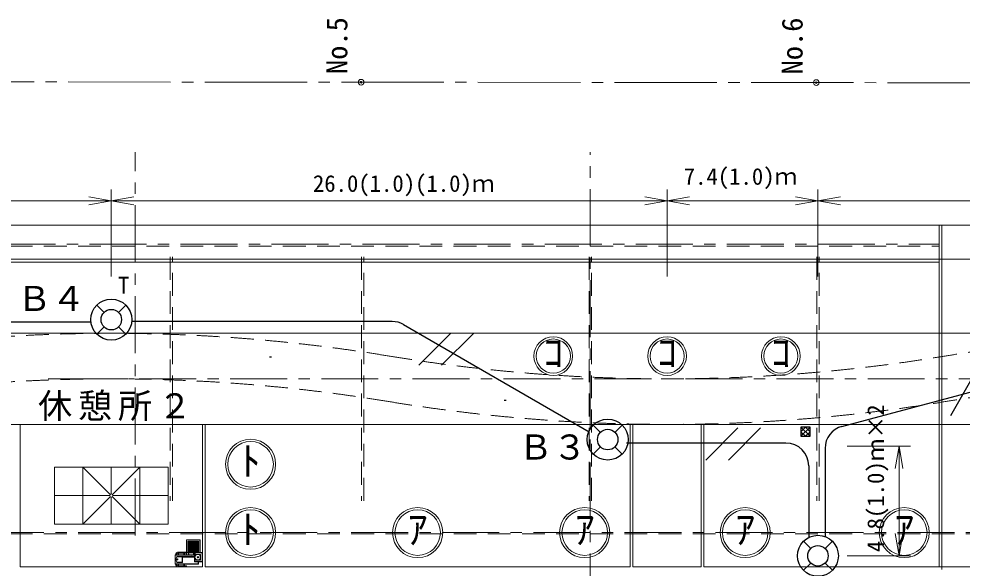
# Model space of a CAD drawing. Units: millimetres, scale not verified. Extents: x -312644 to 200250, y -138500 to 140234.
# Drawn here: x -40453 to 985, y 28023 to 52138 of the extents above; entities that cross this region are included whole.
import ezdxf
from ezdxf.enums import TextEntityAlignment as Align

# ---------------------------------------------------------------- set-up
doc = ezdxf.new("R2010")
doc.units = ezdxf.units.MM
doc.header["$LTSCALE"] = 500
doc.header["$PDMODE"] = 32
doc.header["$PDSIZE"] = 250
for name, pattern in [('CHAIN1', [8, 5, -1, 1, -1]), ('CHAIN2', [12, 9, -1, 1, -1]), ('DASHED2', [3, 2, -1])]:
    doc.linetypes.add(name, pattern=pattern)
for name, color, linetype, lineweight in [('1-0_現況', 4, 'Continuous', 9), ('1-1_ｽﾎﾟｯﾄ', 4, 'Continuous', 9), ('1-6', 4, 'Continuous', 9), ('3-0_外灯平面', 4, 'Continuous', 9), ('A-0', 4, 'Continuous', 9), ('A-1', 4, 'Continuous', 9), ('A-8', 2, 'Continuous', 25), ('A-F', 4, 'Continuous', 9)]:
    doc.layers.add(name, color=color, linetype=linetype, lineweight=lineweight)
doc.styles.add('ＭＳ ゴシック', font='')
doc.styles.get('ＭＳ ゴシック').set_extended_font_data('MS Gothic')

msp = doc.modelspace()

# ---------------------------------------------------------------- linework, layer by layer
at = {"layer": '1-0_現況', "linetype": 'CHAIN2'}
msp.add_line((-140287, 49459.5), (3284.7, 49331.2), dxfattribs=at)
at = {"layer": '1-0_現況'}
for centre in [(-25420.8, 49356.9), (-5421.3, 49339)]:
    msp.add_circle(centre, 37.6, dxfattribs=at)
for p in [(-25420.8, 49356.9), (-5421.3, 49339)]:
    msp.add_point(p, dxfattribs=at)
at = {"layer": '1-1_ｽﾎﾟｯﾄ'}
msp.add_line((-121732.8, 41583), (14649.4, 41583), dxfattribs=at)
at = {"layer": '1-6'}
msp.add_line((65739, 43083), (-121852.8, 43082.6), dxfattribs=at)
at = {"layer": 'A-0', "linetype": 'CHAIN1'}
for p, q in [((-35350.7, 29456), (-35350.7, 46280.3)), ((-15350.7, 2165.8), (-15350.7, 46280.3)), ((-45350.6, 42247.9), (-30.6, 42248)), ((-39163.8, 36333), (24649.4, 36333)), ((24649.3, 29583), (-45350.6, 29583))]:
    msp.add_line(p, q, dxfattribs=at)
at = {"layer": 'A-0'}
for p, q in [((-45350.6, 43082.8), (24580.4, 43083)), ((-30.6, 43083), (-30.6, 41583.1)), ((89.4, 38333), (89.4, 43083)), ((-30.6, 41583), (-45350.6, 41583)), ((-45350.6, 41463), (-30.6, 41463)), ((-30.6, 41463.1), (-30.6, 38333)), ((-121732.8, 38332.8), (24649.3, 38333)), ((24649.4, 34333), (-45350.6, 34332.9)), ((-40393.3, 28083), (-40393.3, 34333)), ((-32393.3, 34333), (-32393.3, 28083.1)), ((-32273.3, 28083.1), (-32273.3, 34333)), ((-13596.2, 34333), (-13596.2, 31083.1)), ((-13476.1, 28083.1), (-13476.2, 34333)), ((-10476.2, 34333), (-10476.1, 28083.1)), ((-10356.1, 28313.3), (-10356.2, 34333)), ((-30.6, 34333), (-30.6, 28083.1)), ((89.4, 28083.1), (89.4, 34333)), ((-36393.1, 32457.9), (-36393.1, 31277.9)), ((-36343.6, 31257.4), (-35143.1, 32457.9)), ((-36463.1, 31207.9), (-38893.1, 31207.9)), ((-36393.1, 31137.9), (-36393.1, 29957.9)), ((-36323.1, 31207.9), (-33893.1, 31207.9)), ((-13596.2, 31083.1), (-13596.1, 28083.1)), ((-10356.2, 31083.1), (-10356.1, 28083)), ((-33013.4, 29172.4), (-32573.2, 29172.4)), ((-32573.2, 29170.4), (-33013.4, 29170.4)), ((-33013.4, 29152.4), (-32573.2, 29152.4)), ((-32573.2, 29150.4), (-33013.4, 29150.4)), ((-33013.4, 29132.4), (-32573.2, 29132.4)), ((-32573.2, 29130.4), (-33013.4, 29130.4)), ((-33013.4, 29112.4), (-32573.2, 29112.4)), ((-32573.2, 29110.4), (-33013.4, 29110.4)), ((-33013.4, 29092.4), (-32573.2, 29092.4)), ((-32573.2, 29090.4), (-33013.4, 29090.4)), ((-33013.4, 29072.4), (-32573.2, 29072.4)), ((-32573.2, 29070.4), (-33013.4, 29070.4)), ((-33013.4, 29052.3), (-32573.2, 29052.3)), ((-32573.2, 29050.3), (-33013.4, 29050.3)), ((-33013.4, 29032.3), (-32573.2, 29032.3)), ((-32573.2, 29030.3), (-33013.4, 29030.3)), ((-33013.4, 29012.3), (-32573.2, 29012.3)), ((-32573.2, 29010.3), (-33013.4, 29010.3)), ((-32906.3, 28857.6), (-32906.3, 29192.4)), ((-32900.3, 29192.4), (-32900.3, 28859.4)), ((-32796.3, 29192.4), (-32796.3, 28752.2)), ((-32790.3, 28752.2), (-32790.3, 29192.4)), ((-32686.2, 28752.2), (-32686.2, 29192.4)), ((-32680.2, 29192.4), (-32680.2, 28752.2)), ((-33583.6, 28602.2), (-33593.6, 28592.2)), ((-33524.6, 28627.2), (-33524.6, 28645.2)), ((-33093.4, 28721.2), (-33486.6, 28721.2)), ((-33463.5, 28602.2), (-33463.5, 28605.2)), ((-33213.4, 28605.2), (-33213.4, 28602.2)), ((-33095.2, 28602.2), (-33095.2, 28683.2)), ((-33094.1, 28683.2), (-33094.1, 28602.2)), ((-32740.7, 28692.2), (-33093.4, 28692.2)), ((-33013.4, 28992.3), (-32573.2, 28992.3)), ((-32573.2, 28990.3), (-33013.4, 28990.3)), ((-33013.4, 28972.3), (-32573.2, 28972.3)), ((-32573.2, 28970.3), (-33013.4, 28970.3)), ((-33013.4, 28952.3), (-32573.2, 28952.3)), ((-32573.2, 28950.3), (-33013.4, 28950.3)), ((-33013.4, 28932.3), (-32573.2, 28932.3)), ((-32573.2, 28930.3), (-33013.4, 28930.3)), ((-33013.4, 28912.3), (-32573.2, 28912.3)), ((-32573.2, 28910.3), (-33013.4, 28910.3)), ((-33013.4, 28892.3), (-32573.2, 28892.3)), ((-32573.2, 28890.3), (-33013.4, 28890.3)), ((-33013.4, 28872.3), (-32573.2, 28872.3)), ((-32573.2, 28870.3), (-33013.4, 28870.3)), ((-33013.4, 28852.3), (-32915.6, 28852.3)), ((-32917.9, 28850.3), (-33013.4, 28850.3)), ((-32918, 28832.3), (-33013.4, 28832.3)), ((-33013.4, 28830.3), (-32917.4, 28830.3)), ((-32911.9, 28812.3), (-33013.4, 28812.3)), ((-33013.4, 28810.3), (-32912.4, 28810.3)), ((-32912.7, 28792.2), (-33013.4, 28792.2)), ((-33013.4, 28790.2), (-32912.7, 28790.2)), ((-32912.7, 28772.2), (-33013.4, 28772.2)), ((-33013.4, 28770.2), (-32912.7, 28770.2)), ((-32914.4, 28819.8), (-32920.3, 28840.4)), ((-32912.7, 28808.8), (-32912.3, 28806.4)), ((-32900.6, 28740.7), (-32912.7, 28758.5)), ((-32912.3, 28806.4), (-32911.1, 28804)), ((-32911.1, 28804), (-32909, 28801.8)), ((-32909, 28801.8), (-32906.3, 28799.9)), ((-32906.3, 28799.9), (-32899.1, 28797.2)), ((-32905.7, 28811.3), (-32905.7, 28809.2)), ((-32895.1, 28719.2), (-32901.2, 28719.2)), ((-32901.2, 28717.2), (-32895.1, 28717.2)), ((-32880.7, 28687.7), (-32900.7, 28687.7)), ((-32899.1, 28797.2), (-32890.7, 28796.2)), ((-32886.6, 28719.2), (-32894.8, 28719.2)), ((-32894.8, 28717.2), (-32886.6, 28717.2)), ((-32890.7, 28796.2), (-32882.3, 28797.2)), ((-32890.7, 28697.7), (-32890.7, 28677.7)), ((-32880.3, 28719.2), (-32886.3, 28719.2)), ((-32886.3, 28717.2), (-32880.3, 28717.2)), ((-32882.3, 28797.2), (-32875.2, 28799.9)), ((-32880.8, 28740.7), (-32868.7, 28758.5)), ((-32875.7, 28811.3), (-32875.7, 28809.2)), ((-32875.2, 28799.9), (-32872.4, 28801.8)), ((-32872.4, 28801.8), (-32870.4, 28804)), ((-32870.4, 28804), (-32869.1, 28806.4)), ((-32573.2, 28812.3), (-32869.6, 28812.3)), ((-32869.1, 28810.3), (-32573.2, 28810.3)), ((-32869.1, 28806.4), (-32868.7, 28808.8)), ((-32573.2, 28792.2), (-32868.7, 28792.2)), ((-32868.7, 28790.2), (-32573.2, 28790.2)), ((-32573.2, 28772.2), (-32868.7, 28772.2)), ((-32868.7, 28770.2), (-32573.2, 28770.2)), ((-32861.1, 28840.4), (-32867, 28819.8)), ((-32866, 28712.2), (-32740.7, 28712.2)), ((-32865.8, 28852.3), (-32573.2, 28852.3)), ((-32864, 28830.3), (-32573.2, 28830.3)), ((-32573.2, 28850.3), (-32863.5, 28850.3)), ((-32573.2, 28832.3), (-32863.5, 28832.3)), ((-32740.7, 28742.2), (-32740.7, 28527.1)), ((-32715.6, 28622.2), (-32715.6, 28742.2)), ((-32710.6, 28742.2), (-32710.6, 28627.2)), ((-32403.1, 28702.2), (-32393.1, 28692.2)), ((-33583.6, 28202), (-33593.6, 28212)), ((-33535.6, 28408.3), (-33541.2, 28407.1)), ((-33535.6, 28395.9), (-33541.2, 28397.1)), ((-33535.6, 28372.1), (-33535.6, 28432.1)), ((-33526, 28397.5), (-33526, 28406.7)), ((-33463.5, 28199), (-33463.5, 28202)), ((-33268.5, 28497.1), (-33273.5, 28502.1)), ((-33273.5, 28282), (-33268.5, 28277)), ((-32735.7, 28382.1), (-32740.7, 28377.1)), ((-32578.2, 28202), (-32578.2, 28302.1)), ((-32560.8, 28506.7), (-32560.8, 28497.5)), ((-32551.2, 28532.1), (-32551.2, 28472.1)), ((-32551.2, 28508.3), (-32545.6, 28507.1)), ((-32551.2, 28496), (-32545.6, 28497.2)), ((-32468.2, 28377.1), (-32473.2, 28382.1)), ((-32403.1, 28302.1), (-32393.1, 28312.1)), ((-32393.3, 28083), (-40393.3, 28083)), ((-33524.6, 28177), (-33524.6, 28159)), ((-13596.1, 28083), (-32273.3, 28083)), ((-10476.1, 28083), (-13476.1, 28083)), ((24529.3, 28083), (-10356.1, 28083))]:
    msp.add_line(p, q, dxfattribs=at)
at = {"layer": 'A-0', "linetype": 'DASHED2'}
for p, q in [((-121852.8, 42162.9), (-30.6, 42163)), ((-33800.5, 41683.1), (-33800.5, 30983.1)), ((-33700.5, 30983.1), (-33700.5, 41683.1)), ((-25400.5, 41683.1), (-25400.5, 30983.1)), ((-25300.5, 30983.1), (-25300.5, 41683.1)), ((-15400.5, 41683.1), (-15400.5, 30983.1)), ((-15300.5, 30983.1), (-15300.5, 41683.1)), ((-5400.5, 41683.1), (-5400.5, 30983.1)), ((-5300.5, 30983.1), (-5300.5, 41683.1)), ((24649.5, 29533.1), (-121852.8, 29533))]:
    msp.add_line(p, q, dxfattribs=at)
at = {"layer": 'A-0'}
msp.add_lwpolyline([(-33893.1, 32457.9), (-33893.1, 29957.9), (-38893.1, 29957.9), (-38893.1, 32457.9)], close=True, dxfattribs=at)
for points in [[(-36442.6, 31257.4), (-37643.1, 32457.9), (-37643.1, 29957.9), (-36442.6, 31158.4)], [(-35143.1, 32457.9), (-35143.1, 29957.9), (-36343.6, 31158.4)], [(-33183.4, 28605.2), (-33183.4, 28683.2), (-33093.4, 28683.2), (-33093.4, 29262.4), (-33083.4, 29272.4)], [(-33093.4, 28693.7), (-33083.4, 28702.2), (-33083.4, 29272.4), (-32503.2, 29272.4), (-32493.2, 29262.4)], [(-33093.4, 29262.4), (-32493.2, 29262.4), (-32493.2, 28712.2), (-32710.6, 28712.2)], [(-32914.1, 28742.2), (-33023.4, 28742.2), (-33023.4, 29202.4), (-32563.2, 29202.4), (-32563.2, 28742.2), (-32867.4, 28742.2)], [(-32867.7, 28747.2), (-32568.2, 28747.2), (-32568.2, 29197.4), (-33018.4, 29197.4), (-33018.4, 28747.2), (-32913.8, 28747.2)], [(-32913.5, 28752.2), (-33013.4, 28752.2), (-33013.4, 29192.4), (-32573.2, 29192.4), (-32573.2, 28752.2), (-32868, 28752.2)], [(-32503.2, 29272.4), (-32503.2, 28702.2), (-32493.2, 28712.2)], [(-32568.2, 28302.1), (-32568.2, 28212), (-33593.6, 28212), (-33593.6, 28592.2), (-32740.7, 28592.2)], [(-32740.7, 28602.2), (-33583.6, 28602.2), (-33583.6, 28202), (-32578.2, 28202), (-32568.2, 28212)], [(-33524.6, 28627.2), (-33562.6, 28627.2), (-33562.6, 28645.2)], [(-32468.2, 28627.2), (-32710.6, 28627.2), (-32715.6, 28622.2), (-32473.2, 28622.2), (-32473.2, 28382.1), (-32735.7, 28382.1), (-32735.7, 28496.3), (-32770.7, 28502.1), (-33273.5, 28502.1), (-33273.5, 28282), (-33515.7, 28282)], [(-33486.6, 28683.2), (-33453.5, 28683.2), (-33453.5, 28605.2)], [(-33463.5, 28605.2), (-33423.5, 28605.2), (-33423.5, 28602.2)], [(-33433.5, 28605.2), (-33433.5, 28683.2), (-33203.4, 28683.2), (-33203.4, 28605.2)], [(-33213.4, 28605.2), (-33173.4, 28605.2), (-33173.4, 28602.2)], [(-32710.6, 28692.2), (-32393.1, 28692.2), (-32393.1, 28312.1), (-32740.7, 28312.1), (-32730.7, 28302.1), (-32403.1, 28302.1), (-32403.1, 28702.2), (-33083.4, 28702.2), (-33093.4, 28712.2), (-32915.4, 28712.2)], [(-32860.7, 28843.2), (-32863, 28849.8), (-32869.5, 28855.4), (-32879.2, 28859.2), (-32890.7, 28860.5), (-32902.2, 28859.2), (-32911.9, 28855.4), (-32918.4, 28849.8), (-32920.7, 28843.2), (-32920.7, 28842.5), (-32920.6, 28841.8), (-32920.5, 28841.1), (-32920.3, 28840.4)], [(-32916.5, 28834.5), (-32914.3, 28832.6), (-32911.7, 28831), (-32908.8, 28829.5), (-32905.5, 28828.3), (-32898.4, 28826.6), (-32890.7, 28826), (-32883, 28826.6), (-32875.9, 28828.3), (-32872.6, 28829.5), (-32869.7, 28831), (-32867.1, 28832.6), (-32864.9, 28834.5)], [(-32914.4, 28819.8), (-32913.4, 28817.4), (-32911.6, 28815.3), (-32906.2, 28811.5), (-32899, 28809.1), (-32890.7, 28808.3), (-32882.5, 28809.1), (-32875.2, 28811.5), (-32869.8, 28815.3), (-32868.1, 28817.4), (-32867, 28819.8)], [(-32912.7, 28702.2), (-32912.7, 28808.8), (-32911.2, 28814.9)], [(-32905.7, 28809.2), (-32904.6, 28805.9), (-32901.3, 28803.1), (-32896.5, 28801.2), (-32890.7, 28800.6), (-32885, 28801.2), (-32880.1, 28803.1), (-32876.9, 28805.9), (-32875.7, 28809.2)], [(-32899, 28687.7), (-32901.2, 28689.9), (-32901.2, 28702.2)], [(-32880.2, 28702.2), (-32880.2, 28689.9), (-32882.5, 28687.7)], [(-32870.2, 28814.9), (-32868.7, 28808.8), (-32868.7, 28702.2)], [(-32861.1, 28840.4), (-32860.9, 28841.1), (-32860.8, 28841.8), (-32860.7, 28842.5), (-32860.7, 28843.2)], [(-32770.7, 28522.1), (-32735.7, 28528), (-32735.7, 28742.2)], [(-32740.7, 28377.1), (-32468.2, 28377.1), (-32468.2, 28627.2), (-32473.2, 28622.2)], [(-33535.6, 28406.7), (-33526, 28406.7), (-33521.6, 28415), (-33517, 28415), (-33516.6, 28413.6), (-33497.4, 28413.6)], [(-33516.6, 28390.6), (-33517, 28389.2), (-33521.6, 28389.2), (-33526, 28397.5), (-33535.6, 28397.5)], [(-32740.7, 28527.1), (-33518.6, 28527.1), (-33515.2, 28522.1)], [(-33515.2, 28282), (-33518.6, 28277), (-33268.5, 28277), (-33268.5, 28497.1), (-32740.7, 28497.1), (-32740.7, 28312.1)], [(-33516.6, 28413.6), (-33516.6, 28390.6), (-33497.4, 28390.6)], [(-33515.7, 28522.1), (-32770.7, 28522.1), (-32770.7, 28502.1)], [(-33183.4, 28199), (-33183.4, 28121), (-33093.4, 28121), (-33093.4, 28083), (-33486.6, 28083)], [(-33486.6, 28121), (-33453.5, 28121), (-33453.5, 28199)], [(-33463.5, 28199), (-33423.5, 28199), (-33423.5, 28202)], [(-33433.5, 28199), (-33433.5, 28121), (-33203.4, 28121), (-33203.4, 28199)], [(-33213.4, 28202), (-33213.4, 28199), (-33173.4, 28199), (-33173.4, 28202)], [(-32570.2, 28490.6), (-32570.2, 28513.6), (-32589.4, 28513.6)], [(-32551.2, 28497.5), (-32560.8, 28497.5), (-32565.2, 28489.2), (-32569.7, 28489.2), (-32570.2, 28490.6), (-32589.4, 28490.6)], [(-32570.2, 28513.6), (-32569.7, 28515), (-32565.2, 28515), (-32560.8, 28506.7), (-32551.2, 28506.7)], [(-33524.6, 28177), (-33562.6, 28177), (-33562.6, 28159)]]:
    msp.add_lwpolyline(points, dxfattribs=at)
for centre, radius in [((-16976.1, 37332.9), 850), ((-16976.1, 37332.8), 850), ((-11976.2, 37332.9), 850), ((-11976.1, 37332.8), 850), ((-6976.2, 37332.9), 850), ((-6976.1, 37332.8), 850), ((-16976.1, 37332.9), 750), ((-16976.1, 37332.8), 750), ((-11976.2, 37332.9), 750), ((-11976.1, 37332.8), 750), ((-6976.2, 37332.9), 750), ((-6976.1, 37332.8), 750), ((-30273.1, 32583), 1100), ((-30273.1, 32583), 1100), ((-30273.1, 32583), 1000), ((-30273.1, 32583), 1000), ((-36393.1, 31207.9), 70), ((-30273.1, 29583), 1100), ((-30273.1, 29583), 1100), ((-22934.6, 29583), 1100), ((-22934.6, 29583), 1100), ((-15596, 29583), 1100), ((-15596, 29583), 1100), ((-8544.2, 29583), 1100), ((-8544.2, 29583), 1100), ((-1557.9, 29583), 1100), ((-1557.9, 29583), 1100), ((-30273.1, 29583), 1000), ((-30273.1, 29583), 1000), ((-22934.6, 29583), 1000), ((-22934.6, 29583), 1000), ((-15596, 29583), 1000), ((-15596, 29583), 1000), ((-8544.2, 29583), 1000), ((-8544.2, 29583), 1000), ((-1557.9, 29583), 1000), ((-1557.9, 29583), 1000), ((-32890.7, 28718.2), 10.5), ((-32890.7, 28702.2), 2), ((-33493.6, 28402.1), 13.5), ((-33493.6, 28402.1), 11.5), ((-32593.2, 28502.1), 13.5), ((-32593.2, 28502.1), 11.5), ((-32593.2, 28502.1), 1.22)]:
    msp.add_circle(centre, radius, dxfattribs=at)
at = {"layer": 'A-0', "linetype": 'DASHED2'}
for centre, start, end in [((-36393.2, -36666.7), 80.6317, 99.36836), ((12440.9, -36666.6), 80.63173, 99.36836), ((-11976.2, 111332.8), 260.63171, 279.36832), ((-36393.2, -38666.7), 80.6317, 99.36836), ((12440.9, -38666.6), 80.6317, 99.36836), ((-11976.2, 109332.8), 260.63171, 279.36832)]:
    msp.add_arc(centre, 75000, start, end, dxfattribs=at)
at = {"layer": 'A-0'}
for centre, radius, start, end in [((-33486.6, 28645.2), 76, 90, 180), ((-33486.6, 28645.2), 38, 90, 180), ((-33443.5, 28667), 19, 58.2431, 121.75684), ((-33193.4, 28667), 19, 58.2431, 121.75684), ((-32890.7, 28747.5), 12, 214.21466, 325.78532), ((-32890.7, 28718.2), 4.5, 90, 0), ((-32890.7, 28718.2), 4.5, 0, 90), ((-33312.8, 28402.1), 240.8, 148.71548, 211.28447), ((-33312.8, 28402.1), 235.8, 149.39668, 210.60327), ((-33540.6, 28402.1), 5, 97.02271, 262.97725), ((-33435.7, 28402.2), 109.8, 166.54565, 180.06488), ((-33435.7, 28402), 109.8, 179.93507, 193.4543), ((-33532.7, 28419.6), 12.8, 103.11324, 140.45139), ((-33532.7, 28384.6), 12.8, 219.54857, 256.88672), ((-33493.6, 28402.1), 23, 210, 150), ((-33493.6, 28402.1), 12, 255.16486, 104.83508), ((-32593.2, 28502.1), 23, 29.99998, 330), ((-32593.2, 28502.1), 12, 75.16489, 284.83508), ((-32554.1, 28519.6), 12.8, 39.54857, 76.88672), ((-32554.1, 28484.6), 12.8, 283.11324, 320.45139), ((-32546.2, 28502.1), 5, 277.02271, 82.97725), ((-32651, 28502.3), 109.8, 359.93507, 13.45432), ((-32651, 28502), 109.8, 346.54565, 0.0649), ((-33486.6, 28159), 76, 180, 270), ((-33486.6, 28159), 38, 180, 270), ((-33443.5, 28137.1), 19, 238.2431, 301.75684), ((-33193.4, 28137.1), 19, 238.2431, 301.75684)]:
    msp.add_arc(centre, radius, start, end, dxfattribs=at)
for p in [(-32890.7, 28702.2), (-32593.2, 28502.1)]:
    msp.add_point(p, dxfattribs=at)
at = {"layer": 'A-1'}
for p, q in [((-36393.1, 44649.6), (-36393.1, 40822.2)), ((-11976, 44649.6), (-11976, 40822.2)), ((-5350.5, 44649.6), (-5350.5, 40822.2)), ((-60810.2, 44149.5), (-36393.1, 44149.5)), ((-36393.1, 44149.5), (-37378, 44323.2)), ((-36393.1, 44149.5), (-37378, 43975.9)), ((-36393.1, 44149.5), (-35408.3, 44323.2)), ((-36393.1, 44149.5), (-11976, 44149.5)), ((-36393.1, 44149.5), (-35408.3, 43975.9)), ((-11976, 44149.5), (-12960.8, 44323.2)), ((-11976, 44149.5), (-12960.8, 43975.9)), ((-11976, 44149.5), (-10991.2, 44323.2)), ((-11976, 44149.5), (-5350.5, 44149.5)), ((-11976, 44149.5), (-10991.2, 43975.9)), ((-5350.5, 44149.5), (-6335.3, 44323.2)), ((-5350.5, 44149.5), (-6335.3, 43975.9)), ((-5350.5, 44149.5), (-4365.7, 44323.2)), ((-5350.5, 44149.5), (12440.8, 44149.5)), ((-5350.5, 44149.5), (-4365.7, 43975.9)), ((-1287.5, 33380.1), (-4069.7, 33380.1)), ((-1787.5, 33380.1), (-1961.1, 32395.3)), ((-1787.5, 33380.1), (-1613.8, 32395.3)), ((-1787.5, 28563), (-1787.5, 33380.1)), ((-1787.5, 28563), (-1961.1, 29547.8)), ((-1787.5, 28563), (-1613.8, 29547.8)), ((-1287.5, 28563), (-4069.7, 28563))]:
    msp.add_line(p, q, dxfattribs=at)
at = {"layer": 'A-8'}
for p, q in [((-36711.3, 39251.1), (-37029.4, 39569.3)), ((-35756.8, 39569.3), (-36075, 39251.1)), ((-57264.6, 38832.2), (-37323, 38832.2)), ((-37029.5, 38296.6), (-36711.3, 38614.8)), ((-36075, 38614.8), (-35756.8, 38296.6)), ((-24050.4, 38851.1), (-35471.9, 38851.1)), ((-23550.4, 38717.1), (-15403.4, 34013.4)), ((-22883.8, 36926.7), (-21469.6, 38341)), ((-20469.6, 38341), (-21883.8, 36926.7)), ((-4296.5, 34246.8), (11569.9, 38498.2)), ((487.5, 34730.9), (1487.5, 36463)), ((-15221, 34303), (-14902.9, 33984.8)), ((-14266.6, 33984.8), (-13948.4, 34303)), ((-10281.8, 32768.3), (-8867.5, 34182.6)), ((-7867.6, 34182.6), (-9281.8, 32768.3)), ((-5696.9, 34212.1), (-6096.9, 33812.1)), ((-5696.9, 33812.1), (-6096.9, 34212.1)), ((-14902.9, 33348.5), (-15221.1, 33030.4)), ((-13948.4, 33030.4), (-14266.6, 33348.5)), ((-6754.3, 33512.8), (-13762.1, 33512.8)), ((-5037.7, 33280.9), (-5037.7, 29399.8)), ((-5754.3, 32512.8), (-5754.3, 29368.7)), ((-5986.8, 29199.4), (-5668.7, 28881.2)), ((-5032.4, 28881.2), (-4714.2, 29199.4)), ((-5668.7, 28244.9), (-5986.9, 27926.7)), ((-4714.2, 27926.7), (-5032.4, 28244.9))]:
    msp.add_line(p, q, dxfattribs=at)
for points in [[(-5696.9, 34212.1), (-6096.9, 34212.1), (-6096.9, 33812.1), (-5696.9, 33812.1)], [(-5896.9, 33812.1), (-5696.9, 34012.1), (-5896.9, 34212.1), (-6096.9, 34012.1)]]:
    msp.add_lwpolyline(points, close=True, dxfattribs=at)
for centre, radius in [((-36393.2, 38933), 900), ((-36393.2, 38933), 450), ((-14584.7, 33666.7), 900), ((-14584.7, 33666.7), 450), ((-5350.5, 28563.1), 900), ((-5350.5, 28563.1), 450)]:
    msp.add_circle(centre, radius, dxfattribs=at)
for centre, radius, start, end in [((-24050.4, 37851.1), 1000, 60, 90), ((-29448.4, 36788.2), 500, 79.56978, 90), ((-19049.9, 35890.9), 500, 259.56978, 270), ((-4037.7, 33280.9), 1000, 105, 180), ((-6754.3, 32512.8), 1000, 0, 90)]:
    msp.add_arc(centre, radius, start, end, dxfattribs=at)
at = {"layer": 'A-F'}
for p, q in [((-30.4, 28083), (-30.4, 42842.9)), ((89.5, 27963), (89.5, 43083))]:
    msp.add_line(p, q, dxfattribs=at)

# ---------------------------------------------------------------- texts
at = {"layer": '1-0_現況', "color": 7, "style": 'ＭＳ ゴシック'}
for s, p in [('No.5', (-25748.6, 49718.3)), ('No.6', (-5749.1, 49700.4))]:
    msp.add_text(s, height=916.4, rotation=89.949, dxfattribs=at).set_placement(p, align=Align.BOTTOM_LEFT)
at = {"layer": '3-0_外灯平面', "color": 7, "style": 'ＭＳ ゴシック'}
msp.add_text('T', height=733.1, dxfattribs=at).set_placement((-36097, 39860.3), align=Align.BOTTOM_LEFT)
at = {"layer": 'A-0', "color": 7, "style": 'ＭＳ ゴシック'}
for s, p in [('ｺ', (-17413.6, 36457.9)), ('ｺ', (-17413.6, 36457.8)), ('ｺ', (-12413.7, 36457.9)), ('ｺ', (-12413.6, 36457.8)), ('ｺ', (-7413.6, 36457.9)), ('ｺ', (-7413.6, 36457.8)), ('ﾄ', (-30710.6, 31708)), ('ﾄ', (-30710.6, 31708)), ('ﾄ', (-30710.6, 28708)), ('ﾄ', (-30710.6, 28708)), ('ｱ', (-23372.1, 28708)), ('ｱ', (-23372.1, 28708)), ('ｱ', (-16033.5, 28708)), ('ｱ', (-16033.5, 28708)), ('ｱ', (-8981.7, 28708)), ('ｱ', (-8981.7, 28708)), ('ｱ', (-1995.4, 28708)), ('ｱ', (-1995.4, 28708))]:
    msp.add_text(s, height=1283, dxfattribs=at).set_placement(p, align=Align.BOTTOM_LEFT)
at = {"layer": 'A-0', "color": 7, "insert": (-39612.5, 34476.4), "char_height": 1100, "attachment_point": 7, "style": 'ＭＳ ゴシック'}
msp.add_mtext('\\T1.17;休憩所２', dxfattribs=at)
at = {"layer": 'A-1', "color": 6, "style": 'ＭＳ ゴシック'}
for s, p in [('7.4(1.0)ｍ', (-11244.4, 44635.5)), ('26.0(1.0)(1.0)ｍ', (-27535.6, 44324.1))]:
    msp.add_text(s, height=733.1, dxfattribs=at).set_placement(p, align=Align.BOTTOM_LEFT)
msp.add_text('4.8(1.0)ｍ×2', height=733.1, rotation=90, dxfattribs=at).set_placement((-2227.7, 28724.7), align=Align.BOTTOM_LEFT)
at = {"layer": 'A-8', "color": 6, "style": 'ＭＳ ゴシック'}
for s, p in [('Ｂ４', (-40524.1, 38981.3)), ('Ｂ３', (-18503.6, 32459.8))]:
    msp.add_text(s, height=1100, dxfattribs=at).set_placement(p, align=Align.BOTTOM_LEFT)

doc.saveas('drawing.dxf')
